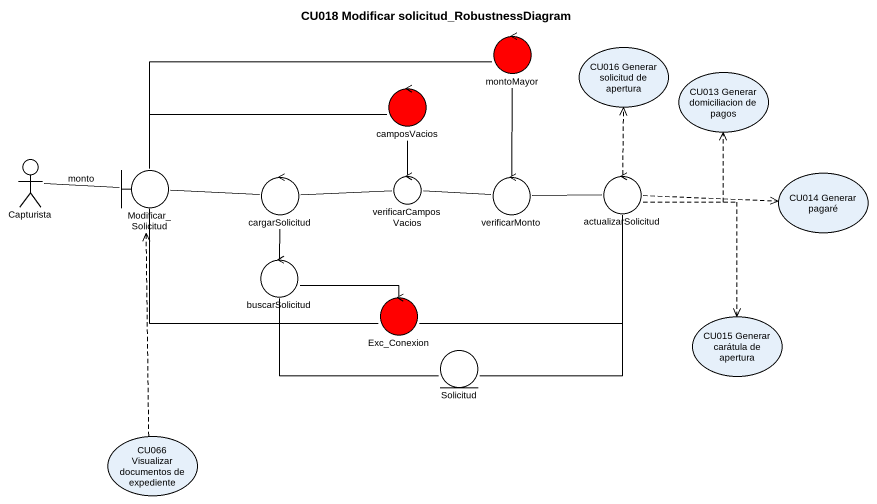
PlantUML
@startuml
title CU018 Modificar solicitud_RobustnessDiagram
control montoMayor #FF0000
usecase "CU016 Generar solicitud de apertura" as CU016_Generar_solicitud_de
control camposVacios #FF0000
usecase "CU013 Generar domiciliacion de pagos" as CU013_Generar_domiciliacion
actor Capturista
boundary Modificar_Solicitud
control cargarSolicitud
control verificarCamposVacios
control verificarMonto
control actualizarSolicitud
usecase "CU014 Generar pagaré" as CU014_Generar_pagaré
control buscarSolicitud
control Exc_Conexion #FF0000
usecase "CU015 Generar carátula de apertura" as CU015_Generar_carátula_de
entity Solicitud
usecase "CU066 Visualizar documentos de expediente" as CU066_Visualizar_documentos
montoMayor -left- Modificar_Solicitud
camposVacios -left- Modificar_Solicitud
camposVacios -- verificarCamposVacios
Capturista -right- Modificar_Solicitud : monto
cargarSolicitud -left- Modificar_Solicitud
cargarSolicitud -right- verificarCamposVacios
verificarCamposVacios -right- verificarMonto
verificarMonto -up- montoMayor
verificarMonto -right- actualizarSolicitud
actualizarSolicitud .up.> CU016_Generar_solicitud_de
actualizarSolicitud .up.> CU013_Generar_domiciliacion
actualizarSolicitud .right.> CU014_Generar_pagaré
actualizarSolicitud -left- Exc_Conexion
actualizarSolicitud ..> CU015_Generar_carátula_de
actualizarSolicitud -- Solicitud
buscarSolicitud -up- cargarSolicitud
Exc_Conexion -left- Modificar_Solicitud
Exc_Conexion -left- buscarSolicitud
Solicitud -left- buscarSolicitud
CU066_Visualizar_documentos .up.> Modificar_Solicitud
@enduml
